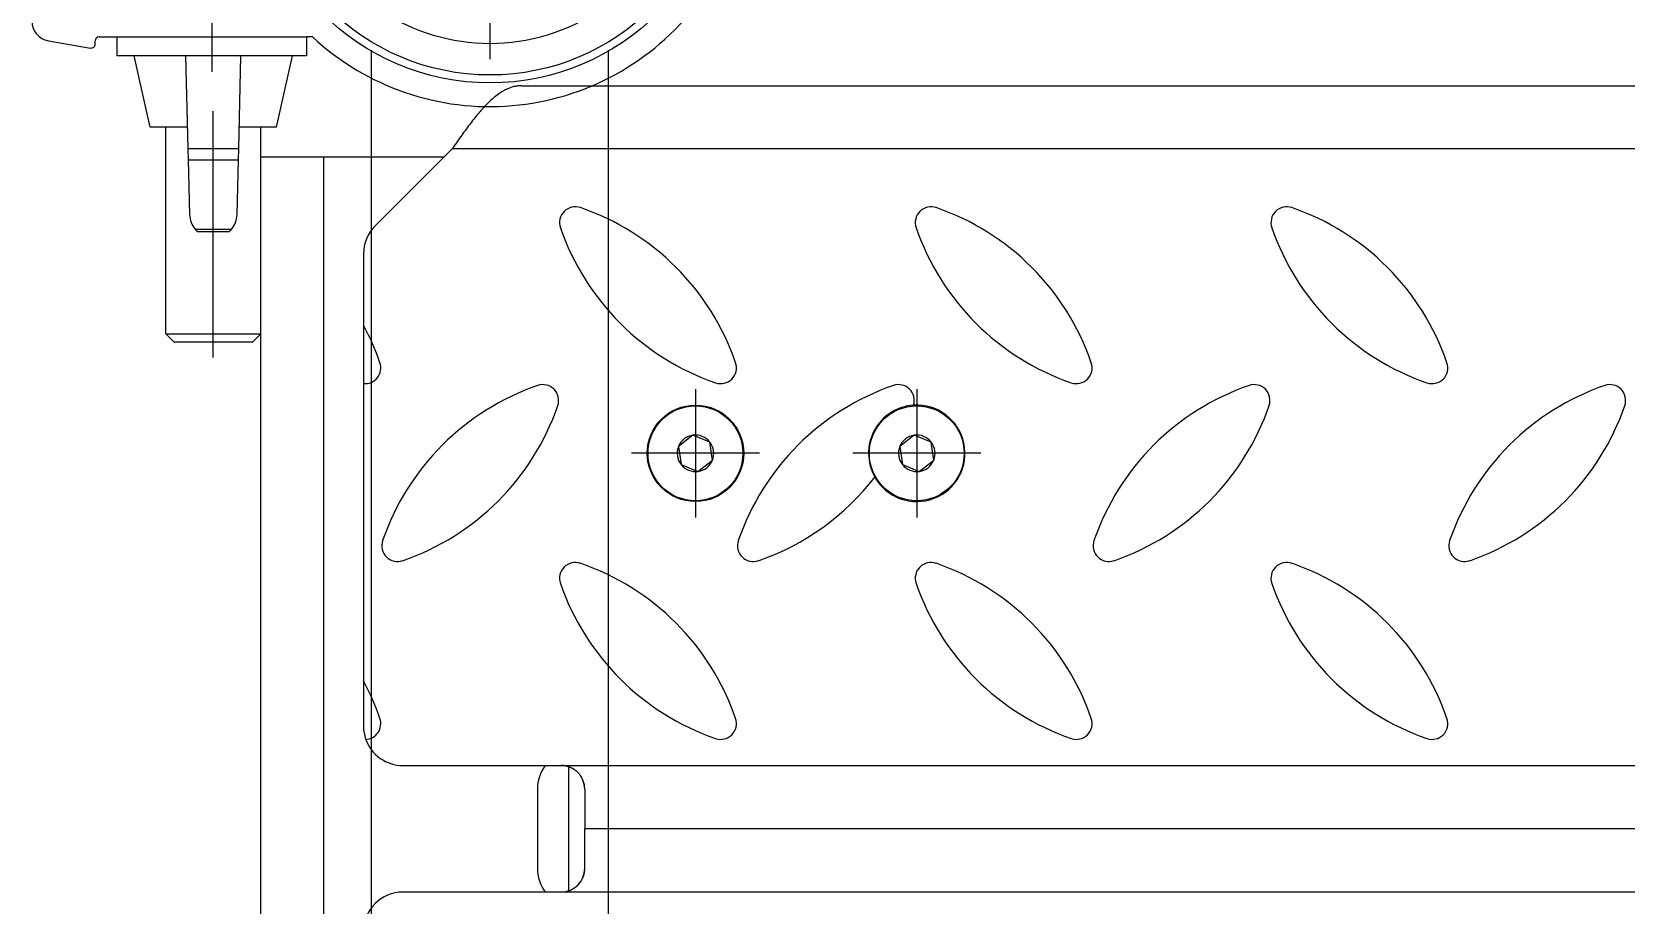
# Model space of a CAD drawing. Header units: millimetres. Extents: x -97344 to -49824, y -57049 to -40247.
# Drawn here: x -67597.6 to -67395.9, y -53244.2 to -53133.7 of the extents above; entities that cross this region are included whole.
import ezdxf

# ---------------------------------------------------------------- set-up
doc = ezdxf.new("R2010")
doc.units = ezdxf.units.MM
doc.header["$LTSCALE"] = 200
doc.linetypes.add('DOT_CENTER', pattern=[14, 12, -1, 0, -1])
doc.layers.add('1', color=7, linetype='Continuous')
doc.layers.add('DIM', color=3, linetype='Continuous')

# ---------------------------------------------------------------- blocks, each defined once
blk = doc.blocks.new('23-D0552-A_RUBBER_PLATFORM_Absen_2__3', base_point=(-420.5, -171.03))
at = {"color": 7, "linetype": 'Continuous'}
blk.add_line((-420.5, -171.03), (-420.5, -155.37), dxfattribs=at)
blk = doc.blocks.new('COUNTERSUNK-HEAD-HEXAGON-SOCKET-BOLTS_DIN-7991_M6x20_A2-70_STAINLESS-STEEL__4', base_point=(-410.5, -121.7))
at = {"color": 7, "linetype": 'Continuous'}
for p, q in [((-404.82, -113.41), (-406.64, -114.84)), ((-406.64, -114.84), (-406.32, -117.12)), ((-402.68, -114.28), (-404.82, -113.41)), ((-402.36, -116.56), (-402.68, -114.28)), ((-404.18, -117.99), (-402.36, -116.56)), ((-406.32, -117.12), (-404.18, -117.99))]:
    blk.add_line(p, q, dxfattribs=at)
blk.add_circle((-404.5, -115.7), 6, dxfattribs=at)
for start, end in [(158.0545, 218.0545), (98.0545, 158.0545), (38.0545, 98.0545), (338.0545, 38.0545), (278.0545, 338.0545), (218.0545, 278.0545)]:
    blk.add_arc((-404.5, -115.7), 2.31, start, end, dxfattribs=at)
blk = doc.blocks.new('PH_23-SCREW-FIX-PLATE_Absen-M2_9_7__5', base_point=(-410.5, -121.7))
blk.add_blockref('COUNTERSUNK-HEAD-HEXAGON-SOCKET-BOLTS_DIN-7991_M6x20_A2-70_STAINLESS-STEEL__4', (-410.5, -121.7))
blk = doc.blocks.new('COUNTERSUNK-HEAD-HEXAGON-SOCKET-BOLTS_DIN-7991_M6x20_A2-70_STAINLESS-STEEL__6', base_point=(-382.5, -121.7))
at = {"color": 7, "linetype": 'Continuous'}
for p, q in [((-376.82, -113.41), (-378.64, -114.84)), ((-378.64, -114.84), (-378.32, -117.12)), ((-374.68, -114.28), (-376.82, -113.41)), ((-374.36, -116.56), (-374.68, -114.28)), ((-376.18, -117.99), (-374.36, -116.56)), ((-378.32, -117.12), (-376.18, -117.99))]:
    blk.add_line(p, q, dxfattribs=at)
blk.add_circle((-376.5, -115.7), 6, dxfattribs=at)
for start, end in [(158.0545, 218.0545), (98.0545, 158.0545), (38.0545, 98.0545), (338.0545, 38.0545), (278.0545, 338.0545), (218.0545, 278.0545)]:
    blk.add_arc((-376.5, -115.7), 2.31, start, end, dxfattribs=at)
blk = doc.blocks.new('PH_23-SCREW-FIX-PLATE_Absen-M2_9_6__7', base_point=(-382.5, -121.7))
blk.add_blockref('COUNTERSUNK-HEAD-HEXAGON-SOCKET-BOLTS_DIN-7991_M6x20_A2-70_STAINLESS-STEEL__6', (-382.5, -121.7))
blk = doc.blocks.new('SPRING-WASHER_DIN-127-B_M8_A2-70_STAINLESS-STEEL_2__8', base_point=(-342.9, -155.2))
at = {"color": 140, "linetype": 'Continuous'}
for p, q in [((-342.9, -155.2), (-339.55, -155.2)), ((-339.55, -155.2), (-339.25, -155.2)), ((-339.25, -155.2), (-337.35, -155.2)), ((-337.35, -155.2), (-336.81, -155.2)), ((-336.81, -155.2), (-336.57, -155.2)), ((-336.57, -155.2), (-332.7, -155.2)), ((-332.7, -155.2), (-331.75, -155.2)), ((-331.75, -155.2), (-331.45, -155.2)), ((-331.45, -155.2), (-328.1, -155.2))]:
    blk.add_line(p, q, dxfattribs=at)
blk = doc.blocks.new('HEXAGON-NYLON-LOCKNUT_DIN-985_M8_A2-70_STAINLESS-STEEL__9', base_point=(-343.01, -155.2))
at = {"color": 140, "linetype": 'Continuous'}
for p, q in [((-343.01, -155.2), (-342.9, -155.2)), ((-342.9, -155.2), (-339.55, -155.2)), ((-339.55, -155.2), (-339.25, -155.2)), ((-339.25, -155.2), (-337.35, -155.2)), ((-337.35, -155.2), (-336.81, -155.2)), ((-336.81, -155.2), (-336.57, -155.2)), ((-336.57, -155.2), (-332.7, -155.2)), ((-332.7, -155.2), (-331.75, -155.2)), ((-331.75, -155.2), (-331.45, -155.2)), ((-331.45, -155.2), (-328.1, -155.2)), ((-328.1, -155.2), (-327.99, -155.2))]:
    blk.add_line(p, q, dxfattribs=at)
blk = doc.blocks.new('SPRING-WASHER_DIN-127-B_M8_A2-70_STAINLESS-STEEL__10', base_point=(-342.9, -171.2))
at = {"color": 140, "linetype": 'Continuous'}
for p, q in [((-340.16, -171.2), (-342.9, -171.2)), ((-339.55, -171.2), (-340.16, -171.2)), ((-339.5, -171.2), (-339.55, -171.2)), ((-337.35, -171.2), (-339.5, -171.2)), ((-336.81, -171.2), (-337.35, -171.2)), ((-336.57, -171.2), (-336.81, -171.2)), ((-332.73, -171.2), (-336.57, -171.2)), ((-332.7, -171.2), (-332.73, -171.2)), ((-331.5, -171.2), (-332.7, -171.2)), ((-331.45, -171.2), (-331.5, -171.2)), ((-328.1, -171.2), (-331.45, -171.2))]:
    blk.add_line(p, q, dxfattribs=at)
blk = doc.blocks.new('HEX-BOLT-FULLY-THREADED_DIN-933_M8x30_A2-70_STAINLESS-STEEL__11', base_point=(-342.93, -171.2))
at = {"color": 140, "linetype": 'Continuous'}
for p, q in [((-342.9, -171.2), (-342.93, -171.2)), ((-340.16, -171.2), (-342.9, -171.2)), ((-339.55, -171.2), (-340.16, -171.2)), ((-339.5, -171.2), (-339.55, -171.2)), ((-337.35, -171.2), (-339.5, -171.2)), ((-336.81, -171.2), (-337.35, -171.2)), ((-336.57, -171.2), (-336.81, -171.2)), ((-332.73, -171.2), (-336.57, -171.2)), ((-332.7, -171.2), (-332.73, -171.2)), ((-331.5, -171.2), (-332.7, -171.2)), ((-331.45, -171.2), (-331.5, -171.2)), ((-328.1, -171.2), (-331.45, -171.2)), ((-328.07, -171.2), (-328.1, -171.2))]:
    blk.add_line(p, q, dxfattribs=at)
blk = doc.blocks.new('PH_23-SCREW-FIX-PLATFORM_Absen-M2_9__12', base_point=(-343.01, -171.2))
for name, p in [('HEXAGON-NYLON-LOCKNUT_DIN-985_M8_A2-70_STAINLESS-STEEL__9', (-343.01, -155.2)), ('SPRING-WASHER_DIN-127-B_M8_A2-70_STAINLESS-STEEL_2__8', (-342.9, -155.2)), ('HEX-BOLT-FULLY-THREADED_DIN-933_M8x30_A2-70_STAINLESS-STEEL__11', (-342.93, -171.2)), ('SPRING-WASHER_DIN-127-B_M8_A2-70_STAINLESS-STEEL__10', (-342.9, -171.2))]:
    blk.add_blockref(name, p)
blk = doc.blocks.new('PH_23-SCREWS__45', base_point=(-410.5, -216.7))
for name, p in [('PH_23-SCREW-FIX-PLATE_Absen-M2_9_7__5', (-410.5, -121.7)), ('PH_23-SCREW-FIX-PLATE_Absen-M2_9_6__7', (-382.5, -121.7)), ('PH_23-SCREW-FIX-PLATFORM_Absen-M2_9__12', (-343.01, -171.2))]:
    blk.add_blockref(name, p)
blk = doc.blocks.new('23-D0551-A_SIDE-PLATE_STACKING_Absen_2__47', base_point=(-459.5, -248.2))
at = {"color": 7, "linetype": 'Continuous'}
for p, q in [((-459.5, -248.2), (-459.5, -78.2)), ((-459.5, -78.2), (-451.5, -78.2)), ((-451.5, -78.2), (-436.3, -78.2)), ((-424.5, -158.2), (-424.5, -168.2)), ((-459.5, -248.2), (-451.5, -248.2)), ((-451.5, -248.2), (-436.3, -248.2))]:
    blk.add_line(p, q, dxfattribs=at)
at = {"color": 140, "linetype": 'Continuous'}
blk.add_line((-451.5, -248.2), (-451.5, -78.2), dxfattribs=at)
at = {"color": 7, "linetype": 'Continuous'}
for centre, start, end in [((-419.5, -158.2), 143.1301, 180), ((-419.5, -168.2), 180, 216.8699)]:
    blk.add_arc(centre, 5, start, end, dxfattribs=at)
blk = doc.blocks.new('23-D0550-A_PLATFORM-1m_STACKING_Absen__48', base_point=(-446.5, -257.2))
at = {"color": 7, "linetype": 'Continuous'}
for p, q in [((547.5, -163.2), (-418.5, -163.2)), ((-418.5, -168.2), (-418.5, -163.2)), ((-421.5, -171.2), (-441.5, -171.2))]:
    blk.add_line(p, q, dxfattribs=at)
at = {"color": 140, "linetype": 'Continuous'}
for p, q in [((-342.93, -171.2), (-421.5, -171.2)), ((-342.9, -171.2), (-342.93, -171.2)), ((-340.16, -171.2), (-342.9, -171.2)), ((-339.55, -171.2), (-340.16, -171.2)), ((-339.5, -171.2), (-339.55, -171.2)), ((-337.35, -171.2), (-339.5, -171.2)), ((-336.81, -171.2), (-337.35, -171.2)), ((-336.57, -171.2), (-336.81, -171.2)), ((-332.73, -171.2), (-336.57, -171.2)), ((-332.7, -171.2), (-332.73, -171.2)), ((-331.5, -171.2), (-332.7, -171.2)), ((-331.45, -171.2), (-331.5, -171.2)), ((-328.1, -171.2), (-331.45, -171.2)), ((-328.07, -171.2), (-328.1, -171.2)), ((-142.93, -171.2), (-328.07, -171.2))]:
    blk.add_line(p, q, dxfattribs=at)
at = {"color": 7, "linetype": 'Continuous'}
for centre, radius, start, end in [((-421.5, -168.2), 3, 270.1754, 359.8433), ((-421.5, -168.2), 3, 359.8417, 359.9985), ((-441.5, -176.2), 5, 90, 180), ((-421.5, -168.2), 3, 270.0001, 270.1756)]:
    blk.add_arc(centre, radius, start, end, dxfattribs=at)
blk.add_spline([(-421.49, -171.2), (-421.16, -171.18), (-420.88, -171.14), (-420.58, -171.06), (-420.29, -170.95), (-420.16, -170.89), (-420.02, -170.81), (-419.9, -170.73), (-419.76, -170.64), (-419.5, -170.43), (-419.3, -170.24), (-419.2, -170.13), (-419.11, -170.01), (-419.02, -169.89), (-418.94, -169.76), (-418.87, -169.64), (-418.8, -169.5), (-418.73, -169.36), (-418.68, -169.23), (-418.64, -169.11), (-418.6, -168.97), (-418.57, -168.83), (-418.54, -168.71), (-418.51, -168.45), (-418.5, -168.21)], degree=3, dxfattribs=at)
blk = doc.blocks.new('23-D0550-A_PLATFORM-1m_STACKING_Absen_2__49', base_point=(-446.5, -163.2))
at = {"color": 7, "linetype": 'Continuous'}
for p, q in [((-426.5, -69.2), (555.5, -69.2)), ((-445.04, -86.94), (-435.3, -77.2)), ((-446.5, -90.47), (-446.5, -99.5)), ((-446.5, -99.5), (-446.5, -106.88)), ((-446.5, -106.88), (-446.5, -144.5)), ((-446.5, -144.5), (-446.5, -150.2)), ((-441.5, -155.2), (-421.5, -155.2)), ((-418.5, -158.2), (-418.5, -163.2)), ((547.5, -163.2), (-418.5, -163.2))]:
    blk.add_line(p, q, dxfattribs=at)
at = {"color": 140, "linetype": 'Continuous'}
for p, q in [((564.3, -77.2), (-435.3, -77.2)), ((-421.5, -155.2), (-343.01, -155.2)), ((-343.01, -155.2), (-342.9, -155.2)), ((-342.9, -155.2), (-339.55, -155.2)), ((-339.55, -155.2), (-339.25, -155.2)), ((-339.25, -155.2), (-337.35, -155.2)), ((-337.35, -155.2), (-336.81, -155.2)), ((-336.81, -155.2), (-336.57, -155.2)), ((-336.57, -155.2), (-332.7, -155.2)), ((-332.7, -155.2), (-331.75, -155.2)), ((-331.75, -155.2), (-331.45, -155.2)), ((-331.45, -155.2), (-328.1, -155.2)), ((-328.1, -155.2), (-327.99, -155.2)), ((-327.99, -155.2), (-143.01, -155.2))]:
    blk.add_line(p, q, dxfattribs=at)
at = {"color": 7, "linetype": 'Continuous'}
blk.add_circle((-404.5, -115.7), 6.1, dxfattribs=at)
at = {"color": 140, "linetype": 'Continuous'}
for centre, radius, start, end in [((-419.69, -86.51), 2, 70.9892, 199.0108), ((-429.36, -114.56), 31.67, 19.0108, 70.9892), ((-374.69, -86.51), 2, 70.9892, 199.0108), ((-384.36, -114.56), 31.67, 19.0108, 70.9892), ((-329.69, -86.51), 2, 70.9892, 199.0108), ((-339.36, -114.56), 31.67, 19.0108, 70.9892), ((-391.64, -76.84), 31.67, 199.0108, 250.9892), ((-346.64, -76.84), 31.67, 199.0108, 250.9892), ((-301.64, -76.84), 31.67, 199.0108, 250.9892), ((-474.36, -114.56), 31.67, 19.0108, 28.3976), ((-446.31, -104.89), 2, 264.48, 19.0108), ((-401.31, -104.89), 2, 250.9892, 19.0108), ((-356.31, -104.89), 2, 250.9892, 19.0108), ((-311.31, -104.89), 2, 250.9892, 19.0108), ((-414.14, -137.06), 31.67, 109.0108, 160.9892), ((-423.81, -109.01), 2, 340.9892, 109.0108), ((-369.14, -137.06), 31.67, 109.0108, 160.9892), ((-378.81, -109.01), 2, 342.3737, 109.0108), ((-324.14, -137.06), 31.67, 109.0108, 160.9892), ((-333.81, -109.01), 2, 340.9892, 109.0108), ((-279.14, -137.06), 31.67, 109.0108, 160.9892), ((-288.81, -109.01), 2, 340.9892, 109.0108), ((-451.86, -99.34), 31.67, 289.0108, 340.9892), ((-406.86, -99.34), 31.67, 340.8805, 340.9892), ((-378.81, -109.01), 2, 340.9892, 342.3737), ((-361.86, -99.34), 31.67, 289.0108, 340.9892), ((-316.86, -99.34), 31.67, 289.0108, 340.9892), ((-406.86, -99.34), 31.67, 289.0108, 322.2906), ((-406.86, -99.34), 31.67, 322.2906, 322.4871), ((-442.19, -127.39), 2, 160.9892, 289.0108), ((-397.19, -127.39), 2, 160.9892, 289.0108), ((-352.19, -127.39), 2, 160.9892, 289.0108), ((-307.19, -127.39), 2, 160.9892, 289.0108), ((-419.69, -131.51), 2, 70.9892, 199.0108), ((-429.36, -159.56), 31.67, 19.0108, 70.9892), ((-374.69, -131.51), 2, 70.9892, 199.0108), ((-384.36, -159.56), 31.67, 19.0108, 70.9892), ((-329.69, -131.51), 2, 70.9892, 199.0108), ((-339.36, -159.56), 31.67, 19.0108, 70.9892), ((-391.64, -121.84), 31.67, 199.0108, 250.9892), ((-346.64, -121.84), 31.67, 199.0108, 250.9892), ((-301.64, -121.84), 31.67, 199.0108, 250.9892), ((-474.36, -159.56), 31.67, 19.0108, 28.3976), ((-446.31, -149.89), 2, 272.9178, 19.0108), ((-401.31, -149.89), 2, 250.9892, 19.0108), ((-356.31, -149.89), 2, 250.9892, 19.0108), ((-311.31, -149.89), 2, 250.9892, 19.0108)]:
    blk.add_arc(centre, radius, start, end, dxfattribs=at)
at = {"color": 7, "linetype": 'Continuous'}
for centre, radius, start, end in [((-441.5, -90.47), 5, 135, 180), ((-376.5, -115.7), 6.1, 93.774, 209.5992), ((-376.5, -115.7), 6.1, 209.5992, 93.774), ((-441.5, -150.2), 5, 180, 199.7526), ((-441.5, -150.2), 5, 199.7526, 270), ((-421.5, -158.2), 3, 89.8244, 89.9998), ((-421.5, -158.2), 3, 0.1571, 89.8246), ((-421.5, -158.2), 3, 0.0015, 0.1585)]:
    blk.add_arc(centre, radius, start, end, dxfattribs=at)
for points in [[(-426.5, -69.2), (-427.05, -69.24), (-427.6, -69.35), (-428.15, -69.54), (-428.7, -69.81), (-429.81, -70.55), (-430.9, -71.54), (-432, -72.76), (-433.1, -74.14), (-434.2, -75.64), (-435.3, -77.2)], [(-418.5, -158.19), (-418.52, -157.9), (-418.55, -157.66), (-418.57, -157.54), (-418.61, -157.41), (-418.66, -157.24), (-418.72, -157.07), (-418.74, -157.02), (-418.77, -156.97), (-418.87, -156.76), (-418.98, -156.57), (-419.12, -156.37), (-419.25, -156.21), (-419.34, -156.12), (-419.45, -156.01), (-419.55, -155.92), (-419.67, -155.82), (-419.79, -155.73), (-419.94, -155.64), (-420.05, -155.57), (-420.18, -155.5), (-420.32, -155.44), (-420.45, -155.39), (-420.61, -155.33), (-420.8, -155.28), (-420.98, -155.25), (-421.14, -155.22), (-421.29, -155.21), (-421.42, -155.2), (-421.46, -155.2), (-421.49, -155.2)]]:
    blk.add_spline(points, degree=3, dxfattribs=at)
at = {"layer": '1', "color": 1, "linetype": 'DOT_CENTER'}
for p, q in [((-404.5, -107.6), (-404.5, -123.8)), ((-376.5, -107.6), (-376.5, -123.8)), ((-396.4, -115.7), (-412.6, -115.7)), ((-368.4, -115.7), (-384.6, -115.7))]:
    blk.add_line(p, q, dxfattribs=at)
blk = doc.blocks.new('23-A0300-A_WELDING-ASSEMBLY_PLATFORM-1m_STACKING_Absen__50', base_point=(-459.5, -257.2))
for name, p in [('23-D0550-A_PLATFORM-1m_STACKING_Absen_2__49', (-446.5, -163.2)), ('23-D0551-A_SIDE-PLATE_STACKING_Absen_2__47', (-459.5, -248.2)), ('23-D0550-A_PLATFORM-1m_STACKING_Absen__48', (-446.5, -257.2))]:
    blk.add_blockref(name, p)
blk = doc.blocks.new('23-A0227-B_PLATFORM-1m_STACKING_Absen__51', base_point=(-459.5, -257.2))
for name, p in [('23-A0300-A_WELDING-ASSEMBLY_PLATFORM-1m_STACKING_Absen__50', (-459.5, -257.2)), ('PH_23-SCREWS__45', (-410.5, -216.7)), ('23-D0552-A_RUBBER_PLATFORM_Absen_2__3', (-420.5, -171.03))]:
    blk.add_blockref(name, p)
blk = doc.blocks.new('2203')
at = {"color": 7, "linetype": 'Continuous'}
for p, q in [((-55418.75, -57390.58), (-55418.75, -57192.34)), ((-55388.75, -57390.58), (-55388.75, -57192.34))]:
    blk.add_line(p, q, dxfattribs=at)
for radius in [30, 29]:
    blk.add_circle((-55403.75, -57166.46), radius, dxfattribs=at)
blk = doc.blocks.new('23-D0285-B_SCREW-BASE-BAR_CLAMP_Absen-M2_9', base_point=(-97.25, -170.85))
at = {"color": 7, "linetype": 'Continuous'}
for p, q in [((-97.25, -169.78), (-97.25, -154.85)), ((-97.25, -170.85), (-97.25, -169.78))]:
    blk.add_line(p, q, dxfattribs=at)
blk = doc.blocks.new('HEX-BOLT_DIN-931_M12x30_A2-70_STAINLESS-STEEL', base_point=(-120.45, -172.35))
at = {"color": 7, "linetype": 'Continuous'}
for p, q in [((-120.45, -162.85), (-120.45, -153.35)), ((-114.75, -153.35), (-120.45, -153.35)), ((-112.95, -156.85), (-112.95, -154.48)), ((-112.95, -162.85), (-112.95, -156.85)), ((-112.95, -162.85), (-120.45, -162.85)), ((-120.45, -172.35), (-120.45, -162.85)), ((-112.95, -168.85), (-112.95, -162.85)), ((-112.95, -171.22), (-112.95, -168.85)), ((-114.75, -172.35), (-120.45, -172.35))]:
    blk.add_line(p, q, dxfattribs=at)
blk = doc.blocks.new('23-D0479-B_BASE-BAR_CLAMP_Absen-M2_9__19', base_point=(-97.25, -185.25))
at = {"color": 7, "linetype": 'Continuous'}
for p, q in [((-95.25, -140.45), (-66.75, -140.45)), ((-97.25, -154.85), (-97.25, -142.45)), ((-97.25, -169.78), (-97.25, -154.85)), ((-97.25, -170.85), (-97.25, -169.78)), ((-97.25, -183.25), (-97.25, -170.85)), ((-95.25, -185.25), (-66.75, -185.25))]:
    blk.add_line(p, q, dxfattribs=at)
at = {"color": 140, "linetype": 'Continuous'}
blk.add_line((-95.25, -140.45), (-95.25, -185.25), dxfattribs=at)
at = {"color": 7, "linetype": 'Continuous'}
for centre, start, end in [((-95.25, -142.45), 90, 180), ((-95.25, -183.25), 180, 270)]:
    blk.add_arc(centre, 2, start, end, dxfattribs=at)
at = {"layer": '1', "color": 1, "linetype": 'DOT_CENTER'}
blk.add_line((-97.25, -162.85), (-64.75, -162.85), dxfattribs=at)
blk = doc.blocks.new('23-B0031-A_CLAMP-Ø50-H-30_MAX-500KG_STEEL_Black__20', base_point=(-209, -208.85))
at = {"color": 7, "linetype": 'Continuous'}
for p, q in [((-170.92, -106.99), (-171.84, -112.32)), ((-160.46, -138.9), (-165.96, -106.99)), ((-171.34, -112.9), (-170.94, -112.9)), ((-170.44, -113.4), (-170.44, -115.65)), ((-172.84, -117.85), (-172.84, -115.65)), ((-170.44, -115.65), (-172.84, -115.65)), ((-170.44, -115.65), (-170.44, -139.65)), ((-181.84, -119.85), (-172.84, -117.85)), ((-172.84, -124.35), (-172.84, -117.85)), ((-181.84, -121.85), (-181.84, -119.85)), ((-209, -122.85), (-208, -121.85)), ((-209, -122.85), (-209, -132.85)), ((-208, -121.85), (-208, -127.85)), ((-208, -121.85), (-181.84, -121.85)), ((-181.84, -124.57), (-181.84, -121.85)), ((-163.4, -121.85), (-145.9, -121.85)), ((-186, -124.68), (-192.91, -124.85)), ((-184.54, -124.64), (-186, -124.68)), ((-172.84, -124.35), (-184.54, -124.64)), ((-172.84, -131.35), (-172.84, -124.35)), ((-195.04, -125.82), (-195.04, -129.88)), ((-208, -127.85), (-208, -133.85)), ((-192.91, -130.85), (-186, -131.02)), ((-186, -131.02), (-184.54, -131.06)), ((-184.54, -131.06), (-172.84, -131.35)), ((-209, -132.85), (-208, -133.85)), ((-181.84, -133.85), (-181.84, -131.12)), ((-172.84, -137.85), (-172.84, -131.35)), ((-208, -133.85), (-181.84, -133.85)), ((-181.84, -135.85), (-181.84, -133.85)), ((-161.33, -133.85), (-146.1, -133.85)), ((-181.84, -135.85), (-172.84, -137.85)), ((-172.84, -139.65), (-172.84, -137.85)), ((-99.25, -137.85), (-123.98, -137.85)), ((-170.44, -139.65), (-172.84, -139.65)), ((-170.44, -140.4), (-170.44, -139.65)), ((-97.25, -142.45), (-97.25, -139.85)), ((-97.25, -154.85), (-97.25, -142.45)), ((-120.45, -153.35), (-121.82, -153.35)), ((-114.75, -153.35), (-120.45, -153.35)), ((-112.95, -156.85), (-112.95, -154.48)), ((-97.25, -169.78), (-97.25, -154.85)), ((-112.95, -162.85), (-112.95, -156.85)), ((-112.95, -168.85), (-112.95, -162.85)), ((-112.95, -171.22), (-112.95, -168.85)), ((-97.25, -170.85), (-97.25, -169.78)), ((-97.25, -183.25), (-97.25, -170.85)), ((-120.45, -172.35), (-121.82, -172.35)), ((-114.75, -172.35), (-120.45, -172.35)), ((-97.25, -185.85), (-97.25, -183.25)), ((-148.75, -202.45), (-166.27, -189.08)), ((-148.75, -202.45), (-148.75, -187.72)), ((-99.25, -187.85), (-123.98, -187.85)), ((-148.75, -202.45), (-143.36, -206.56))]:
    blk.add_line(p, q, dxfattribs=at)
at = {"color": 140, "linetype": 'Continuous'}
for p, q in [((-186, -124.68), (-186, -131.02)), ((-184.54, -124.64), (-184.54, -131.06)), ((-194.75, -125.54), (-194.75, -130.16))]:
    blk.add_line(p, q, dxfattribs=at)
for centre in [(-136.75, -127.85), (-136.75, -197.85)]:
    blk.add_circle(centre, 6.25, dxfattribs=at)
at = {"color": 7, "linetype": 'Continuous'}
for centre in [(-136.75, -127.85), (-136.75, -197.85)]:
    blk.add_circle(centre, 3, dxfattribs=at)
for centre, radius, start, end in [((-168.44, -107.42), 2.52, 9.7728, 170.2272), ((-171.34, -112.4), 0.5, 170.2272, 270), ((-170.94, -113.4), 0.5, 0, 90), ((-136.59, -128.01), 11.16, 332.5738, 254.5095), ((-192.84, -127.85), 3, 91.4294, 129.6751), ((-192.84, -127.85), 3, 129.6751, 137.3609), ((-192.84, -127.85), 3, 222.6391, 230.3249), ((-192.84, -127.85), 3, 230.3249, 268.5706), ((-124.03, -134.53), 3, 152.5738, 231.8819), ((-146.25, -162.85), 33, 50.4823, 51.8819), ((-165.39, -139.75), 5, 309.6363, 9.7728), ((-146.25, -162.85), 25, 25.2093, 74.5095), ((-123.98, -135.85), 2, 230.4823, 270), ((-99.25, -139.85), 2, 0, 90), ((-146.25, -162.85), 33, 137.1352, 232.6567), ((-146.25, -162.85), 25, 129.6363, 264.2608), ((-121.82, -151.35), 2, 205.2093, 270), ((-114.75, -155.35), 2, 25.8419, 90), ((-114.75, -170.35), 2, 270, 334.1581), ((-121.82, -174.35), 2, 90, 154.7907), ((-146.25, -162.85), 25, 285.4905, 334.7907), ((-146.25, -162.85), 25, 264.2608, 285.4905), ((-136.59, -197.69), 11.16, 105.4905, 232.6567), ((-99.25, -185.85), 2, 270, 0), ((-124.03, -191.17), 3, 128.1181, 207.4262), ((-146.25, -162.85), 33, 308.1181, 309.5177), ((-123.98, -189.85), 2, 90, 129.5177), ((-136.59, -197.69), 11.16, 232.6567, 27.4262)]:
    blk.add_arc(centre, radius, start, end, dxfattribs=at)
at = {"layer": '1', "color": 1, "linetype": 'DOT_CENTER'}
for p, q in [((-136.75, -122.85), (-136.75, -132.85)), ((-211, -127.85), (-179.84, -127.85)), ((-168.44, -127.65), (-174.84, -127.65)), ((-165.4, -127.85), (-143.9, -127.85)), ((-131.75, -127.85), (-141.75, -127.85)), ((-146.25, -135.85), (-146.25, -189.85)), ((-119.25, -162.85), (-173.25, -162.85)), ((-136.75, -192.85), (-136.75, -202.85)), ((-131.75, -197.85), (-141.75, -197.85))]:
    blk.add_line(p, q, dxfattribs=at)
blk = doc.blocks.new('23-A0237-B_BASE-BAR_CLAMP_Absen-M2_9__21', base_point=(-209, -208.85))
for name, p in [('23-B0031-A_CLAMP-Ø50-H-30_MAX-500KG_STEEL_Black__20', (-209, -208.85)), ('23-D0479-B_BASE-BAR_CLAMP_Absen-M2_9__19', (-97.25, -185.25)), ('HEX-BOLT_DIN-931_M12x30_A2-70_STAINLESS-STEEL', (-120.45, -172.35)), ('23-D0285-B_SCREW-BASE-BAR_CLAMP_Absen-M2_9', (-97.25, -170.85))]:
    blk.add_blockref(name, p)
blk = doc.blocks.new('23-A0281-B_CLAMP_TILE-TUBE-Ø50_Absen-X5__24', base_point=(-209, -208.85))
blk.add_blockref('23-A0237-B_BASE-BAR_CLAMP_Absen-M2_9__21', (-209, -208.85))

msp = doc.modelspace()

# ---------------------------------------------------------------- block references
at = {"rotation": 90}
msp.add_blockref('23-A0281-B_CLAMP_TILE-TUBE-Ø50_Absen-X5__24', (-67493.66, -53172.94), dxfattribs=at)
msp.add_blockref('23-A0227-B_PLATFORM-1m_STACKING_Absen__51', (-67568.66, -53328.55))
at = {"layer": 'DIM', "color": 3}
msp.add_blockref('2203', (-12135.91, 4056.27), dxfattribs=at)

doc.saveas('drawing.dxf')
